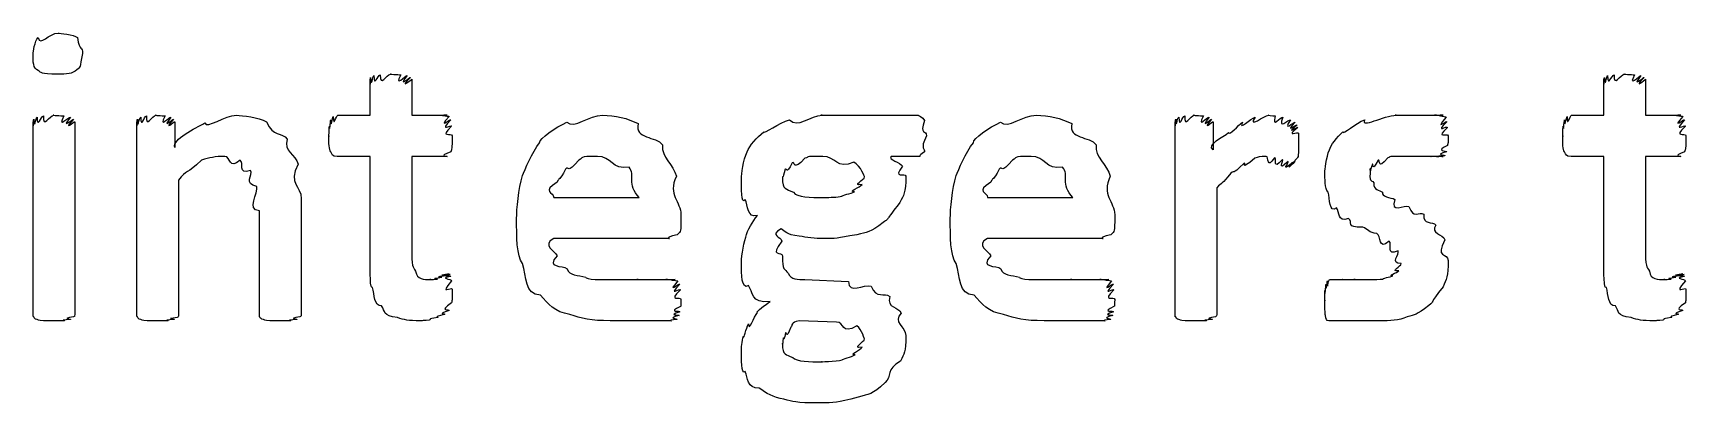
# Model space of a CAD drawing. Header units: millimetres. Extents: x 0 to 216, y 0 to 279.
# Drawn here: x 103.55 to 117.73, y 66.42 to 69.59 of the extents above; entities that cross this region are included whole.
import ezdxf

# ---------------------------------------------------------------- set-up
doc = ezdxf.new("R2010")
doc.units = ezdxf.units.MM
doc.layers.get('0').update_dxf_attribs({"linetype": 'CONTINUOUS'})

msp = doc.modelspace()

# ---------------------------------------------------------------- linework, layer by layer
at = {"color": 0}
for p, q in [((103.973, 69.4147), (103.973, 69.4147)), ((106.44, 68.8855), (106.44, 69.1942)), ((106.798, 69.1942), (106.798, 68.8855)), ((117.028, 68.8855), (117.028, 69.1942)), ((117.387, 69.1942), (117.387, 68.8855)), ((103.548, 67.1766), (103.548, 68.8301)), ((103.907, 68.8301), (103.907, 67.1766)), ((104.439, 67.1766), (104.439, 68.8301)), ((104.764, 68.8301), (104.764, 68.6096)), ((106.164, 68.8855), (106.44, 68.8855)), ((106.798, 68.8855), (107.101, 68.8855)), ((110.608, 68.8855), (111.148, 68.8855)), ((113.349, 67.1766), (113.349, 68.8301)), ((113.675, 68.8301), (113.675, 68.5878)), ((116.753, 68.8855), (117.028, 68.8855)), ((117.387, 68.8855), (117.69, 68.8855)), ((111.215, 68.7091), (111.215, 68.7091)), ((106.44, 68.5327), (106.159, 68.5327)), ((106.44, 67.6395), (106.44, 68.5327)), ((107.101, 68.5327), (106.798, 68.5327)), ((106.798, 68.5327), (106.798, 67.7609)), ((111.154, 68.5327), (110.912, 68.5327)), ((114.408, 68.6484), (114.408, 68.6484)), ((117.028, 68.5327), (116.748, 68.5327)), ((117.028, 67.6395), (117.028, 68.5327)), ((117.69, 68.5327), (117.387, 68.5327)), ((117.387, 68.5327), (117.387, 67.7609)), ((104.797, 68.3288), (104.797, 67.1766)), ((110.685, 68.3563), (110.685, 68.3563)), ((113.707, 68.2625), (113.707, 67.1766)), ((105.85, 68.1687), (105.85, 67.1766)), ((108.017, 68.18), (108.751, 68.18)), ((111.74, 68.18), (112.473, 68.18)), ((105.491, 67.1766), (105.491, 68.0642)), ((109.109, 68.0311), (109.109, 67.9704)), ((112.831, 68.0311), (112.831, 67.9704)), ((109.004, 67.8272), (108.017, 67.8272)), ((112.726, 67.8272), (111.74, 67.8272)), ((115.693, 67.6395), (115.693, 67.6395)), ((107.145, 67.3915), (107.145, 67.3915)), ((110.173, 67.4744), (110.548, 67.4578)), ((117.734, 67.3915), (117.734, 67.3915)), ((110.443, 67.1103), (110.123, 67.1216)), ((110.685, 66.9671), (110.685, 66.9671))]:
    msp.add_line(p, q, dxfattribs=at)
for points in [[(103.548, 69.4147), (103.548, 69.4214), (103.562, 69.5262), (103.592, 69.5523)], [(103.592, 69.5523), (103.61, 69.4725), (103.682, 69.5911), (103.764, 69.5911)], [(103.764, 69.5911), (103.772, 69.5911), (103.899, 69.5773), (103.929, 69.5523)], [(103.929, 69.5523), (103.948, 69.4256), (103.973, 69.4835), (103.973, 69.4147)], [(103.592, 69.2711), (103.548, 69.2848), (103.548, 69.3441), (103.548, 69.4147)], [(103.973, 69.4147), (103.948, 69.2891), (103.957, 69.3014), (103.923, 69.2767)], [(103.758, 69.2383), (103.607, 69.2383), (103.621, 69.2492), (103.592, 69.2711)], [(103.923, 69.2767), (103.886, 69.2383), (103.838, 69.2383), (103.758, 69.2383)], [(106.473, 69.227), (106.475, 69.1169), (106.506, 69.2326), (106.528, 69.2326)], [(106.528, 69.2326), (106.524, 69.1197), (106.583, 69.2383), (106.616, 69.2383)], [(106.616, 69.2383), (106.594, 69.2383), (106.682, 69.2355), (106.704, 69.2326)], [(106.704, 69.2326), (106.641, 69.1169), (106.748, 69.2298), (106.759, 69.227)], [(117.062, 69.227), (117.064, 69.1169), (117.095, 69.2326), (117.117, 69.2326)], [(117.117, 69.2326), (117.113, 69.1197), (117.172, 69.2383), (117.205, 69.2383)], [(117.205, 69.2383), (117.183, 69.2383), (117.271, 69.2355), (117.293, 69.2326)], [(117.293, 69.2326), (117.23, 69.1169), (117.337, 69.2298), (117.348, 69.227)], [(106.44, 69.1942), (106.44, 69.0947), (106.441, 69.2023), (106.445, 69.2108)], [(106.445, 69.2108), (106.451, 69.1085), (106.462, 69.2231), (106.473, 69.227)], [(106.759, 69.227), (106.667, 69.1085), (106.783, 69.2175), (106.787, 69.2108)], [(106.787, 69.2108), (106.678, 69.0947), (106.798, 69.1967), (106.798, 69.1942)], [(117.028, 69.1942), (117.028, 69.0947), (117.03, 69.2023), (117.034, 69.2108)], [(117.034, 69.2108), (117.04, 69.1085), (117.051, 69.2231), (117.062, 69.227)], [(117.348, 69.227), (117.256, 69.1085), (117.372, 69.2175), (117.376, 69.2108)], [(117.376, 69.2108), (117.267, 69.0947), (117.387, 69.1967), (117.387, 69.1942)], [(103.548, 68.8301), (103.548, 68.738), (103.55, 68.8439), (103.554, 68.8523)], [(103.554, 68.8523), (103.56, 68.7532), (103.571, 68.8647), (103.582, 68.8689)], [(103.582, 68.8689), (103.584, 68.7641), (103.615, 68.8799), (103.637, 68.8799)], [(103.637, 68.8799), (103.633, 68.767), (103.692, 68.8855), (103.725, 68.8855)], [(103.725, 68.8855), (103.703, 68.8855), (103.791, 68.8827), (103.813, 68.8799)], [(103.813, 68.8799), (103.75, 68.7641), (103.857, 68.8756), (103.868, 68.8689)], [(103.868, 68.8689), (103.776, 68.7532), (103.892, 68.859), (103.896, 68.8523)], [(103.896, 68.8523), (103.787, 68.738), (103.907, 68.8372), (103.907, 68.8301)], [(104.439, 68.8301), (104.439, 68.738), (104.44, 68.8439), (104.444, 68.8523)], [(104.444, 68.8523), (104.446, 68.7532), (104.457, 68.8647), (104.472, 68.8689)], [(104.472, 68.8689), (104.474, 68.7641), (104.502, 68.8799), (104.521, 68.8799)], [(104.521, 68.8799), (104.516, 68.767), (104.571, 68.8855), (104.604, 68.8855)], [(104.604, 68.8855), (104.578, 68.8855), (104.659, 68.8827), (104.681, 68.8799)], [(104.681, 68.8799), (104.622, 68.7641), (104.72, 68.8756), (104.731, 68.8689)], [(104.731, 68.8689), (104.644, 68.7532), (104.749, 68.859), (104.753, 68.8523)], [(104.753, 68.8523), (104.655, 68.738), (104.764, 68.8372), (104.764, 68.8301)], [(104.764, 68.6096), (104.743, 68.6788), (104.938, 68.7751), (105.023, 68.8192)], [(105.023, 68.8192), (105.034, 68.767), (105.201, 68.8855), (105.293, 68.8855)], [(105.293, 68.8855), (105.345, 68.8855), (105.482, 68.8661), (105.552, 68.8301)], [(105.552, 68.8301), (105.607, 68.694), (105.684, 68.7433), (105.729, 68.6816)], [(106.092, 68.7917), (106.094, 68.7268), (106.099, 68.8315), (106.104, 68.8467)], [(106.104, 68.8467), (106.105, 68.7557), (106.117, 68.8703), (106.125, 68.8742)], [(106.125, 68.8742), (106.123, 68.767), (106.149, 68.8855), (106.164, 68.8855)], [(107.101, 68.8855), (107.005, 68.8855), (107.114, 68.8813), (107.118, 68.8742)], [(107.118, 68.8742), (107.016, 68.7557), (107.13, 68.8605), (107.134, 68.8467)], [(107.134, 68.8467), (107.024, 68.7268), (107.14, 68.8139), (107.14, 68.7917)], [(107.896, 68.6484), (107.892, 68.6869), (108.035, 68.7836), (108.128, 68.8248)], [(108.128, 68.8248), (108.194, 68.767), (108.322, 68.8855), (108.436, 68.8855)], [(108.436, 68.8855), (108.543, 68.8855), (108.654, 68.8605), (108.74, 68.8139)], [(108.74, 68.8139), (108.712, 68.676), (108.894, 68.7091), (108.949, 68.6319)], [(109.82, 68.7419), (109.817, 68.7201), (109.955, 68.8248), (110.041, 68.8467)], [(110.041, 68.8467), (110.108, 68.767), (110.222, 68.8855), (110.322, 68.8855)], [(110.322, 68.8855), (110.262, 68.8855), (110.426, 68.8855), (110.471, 68.8855)], [(110.471, 68.8855), (110.472, 68.8855), (110.564, 68.8855), (110.608, 68.8855)], [(111.148, 68.8855), (111.133, 68.8855), (111.187, 68.8703), (111.198, 68.8414)], [(111.198, 68.8414), (111.155, 68.7091), (111.215, 68.767), (111.215, 68.7091)], [(111.618, 68.6484), (111.614, 68.6869), (111.758, 68.7836), (111.85, 68.8248)], [(111.85, 68.8248), (111.916, 68.767), (112.044, 68.8855), (112.159, 68.8855)], [(112.159, 68.8855), (112.264, 68.8855), (112.376, 68.8605), (112.462, 68.8139)], [(112.462, 68.8139), (112.434, 68.676), (112.616, 68.7091), (112.671, 68.6319)], [(113.349, 68.8301), (113.349, 68.738), (113.351, 68.8439), (113.355, 68.8523)], [(113.355, 68.8523), (113.356, 68.7532), (113.367, 68.8647), (113.382, 68.8689)], [(113.382, 68.8689), (113.385, 68.7641), (113.412, 68.8799), (113.432, 68.8799)], [(113.432, 68.8799), (113.426, 68.767), (113.482, 68.8855), (113.514, 68.8855)], [(113.514, 68.8855), (113.488, 68.8855), (113.57, 68.8827), (113.592, 68.8799)], [(113.592, 68.8799), (113.532, 68.7641), (113.63, 68.8756), (113.641, 68.8689)], [(113.641, 68.8689), (113.555, 68.7532), (113.659, 68.859), (113.663, 68.8523)], [(113.663, 68.8523), (113.566, 68.738), (113.675, 68.8372), (113.675, 68.8301)], [(113.807, 68.7366), (113.815, 68.7049), (113.891, 68.8026), (113.928, 68.8248)], [(113.928, 68.8248), (113.889, 68.749), (114.001, 68.8605), (114.038, 68.8689)], [(114.038, 68.8689), (113.967, 68.767), (114.117, 68.8855), (114.154, 68.8855)], [(114.154, 68.8855), (114.135, 68.8855), (114.187, 68.8827), (114.209, 68.8799)], [(114.209, 68.8799), (114.179, 68.7641), (114.253, 68.8756), (114.275, 68.8689)], [(114.275, 68.8689), (114.227, 68.749), (114.322, 68.8538), (114.341, 68.8467)], [(114.341, 68.8467), (114.264, 68.7338), (114.372, 68.8315), (114.38, 68.8248)], [(114.38, 68.8248), (114.278, 68.7201), (114.392, 68.8097), (114.396, 68.8026)], [(114.396, 68.8026), (114.286, 68.7091), (114.402, 68.7917), (114.402, 68.7807)], [(114.789, 68.7419), (114.789, 68.7158), (114.902, 68.8206), (114.977, 68.8467)], [(114.977, 68.8467), (114.94, 68.767), (115.143, 68.8855), (115.247, 68.8855)], [(115.247, 68.8855), (115.204, 68.8855), (115.335, 68.8855), (115.379, 68.8855)], [(115.379, 68.8855), (115.409, 68.8855), (115.463, 68.8855), (115.5, 68.8855)], [(115.5, 68.8855), (115.484, 68.8855), (115.568, 68.8855), (115.594, 68.8855)], [(115.594, 68.8855), (115.535, 68.8855), (115.638, 68.8855), (115.649, 68.8855)], [(115.649, 68.8855), (115.561, 68.8855), (115.673, 68.8799), (115.677, 68.8689)], [(115.677, 68.8689), (115.568, 68.7447), (115.682, 68.8439), (115.682, 68.8301)], [(115.682, 68.8301), (115.572, 68.7201), (115.688, 68.8026), (115.688, 68.7807)], [(116.681, 68.7917), (116.683, 68.7268), (116.688, 68.8315), (116.692, 68.8467)], [(116.692, 68.8467), (116.694, 68.7557), (116.706, 68.8703), (116.714, 68.8742)], [(116.714, 68.8742), (116.712, 68.767), (116.738, 68.8855), (116.753, 68.8855)], [(117.69, 68.8855), (117.594, 68.8855), (117.703, 68.8813), (117.706, 68.8742)], [(117.706, 68.8742), (117.604, 68.7557), (117.719, 68.8605), (117.723, 68.8467)], [(117.723, 68.8467), (117.613, 68.7268), (117.729, 68.8139), (117.729, 68.7917)], [(105.729, 68.6816), (105.695, 68.5726), (105.803, 68.5504), (105.822, 68.4664)], [(106.087, 68.7091), (106.087, 68.6827), (106.088, 68.7698), (106.092, 68.7917)], [(106.104, 68.5712), (106.087, 68.5878), (106.087, 68.6456), (106.087, 68.7091)], [(107.14, 68.7917), (107.027, 68.6827), (107.145, 68.7419), (107.145, 68.7091)], [(107.145, 68.7091), (107.145, 68.5878), (107.141, 68.6001), (107.134, 68.5712)], [(109.677, 68.5712), (109.696, 68.6276), (109.761, 68.6978), (109.82, 68.7419)], [(111.215, 68.7091), (111.155, 68.5878), (111.209, 68.6001), (111.198, 68.5712)], [(113.675, 68.5878), (113.614, 68.6319), (113.765, 68.6992), (113.807, 68.7366)], [(114.402, 68.7807), (114.289, 68.6869), (114.408, 68.7532), (114.408, 68.731)], [(114.408, 68.731), (114.408, 68.6456), (114.408, 68.6841), (114.408, 68.6484)], [(114.674, 68.5878), (114.686, 68.6276), (114.737, 68.6978), (114.789, 68.7419)], [(115.688, 68.7807), (115.575, 68.6788), (115.693, 68.738), (115.693, 68.7091)], [(115.693, 68.7091), (115.693, 68.6209), (115.69, 68.6513), (115.688, 68.6262)], [(116.676, 68.7091), (116.676, 68.6827), (116.677, 68.7698), (116.681, 68.7917)], [(116.692, 68.5712), (116.676, 68.5878), (116.676, 68.6456), (116.676, 68.7091)], [(117.729, 68.7917), (117.615, 68.6827), (117.734, 68.7419), (117.734, 68.7091)], [(117.734, 68.7091), (117.734, 68.5878), (117.73, 68.6001), (117.723, 68.5712)], [(105.194, 68.5327), (105.111, 68.5327), (105.062, 68.5214), (104.995, 68.4996)], [(105.326, 68.4996), (105.228, 68.4142), (105.245, 68.5327), (105.194, 68.5327)], [(106.159, 68.5327), (106.112, 68.5327), (106.117, 68.5451), (106.104, 68.5712)], [(107.134, 68.5712), (107.013, 68.5327), (107.115, 68.5327), (107.101, 68.5327)], [(107.748, 68.3673), (107.767, 68.4142), (107.833, 68.5712), (107.896, 68.6484)], [(108.392, 68.5327), (108.219, 68.5327), (108.279, 68.5214), (108.233, 68.4996)], [(108.663, 68.4389), (108.516, 68.4142), (108.514, 68.5327), (108.392, 68.5327)], [(108.949, 68.6319), (108.94, 68.5214), (109.044, 68.4636), (109.07, 68.3616)], [(109.627, 68.345), (109.627, 68.374), (109.644, 68.5052), (109.677, 68.5712)], [(110.327, 68.5327), (110.152, 68.5327), (110.217, 68.5271), (110.173, 68.5161)], [(110.592, 68.483), (110.443, 68.4142), (110.44, 68.5327), (110.327, 68.5327)], [(110.912, 68.5327), (110.884, 68.5063), (110.991, 68.4788), (111.011, 68.4498)], [(111.198, 68.5712), (111.133, 68.5327), (111.172, 68.5327), (111.154, 68.5327)], [(111.47, 68.3673), (111.489, 68.4142), (111.555, 68.5712), (111.618, 68.6484)], [(112.115, 68.5327), (111.941, 68.5327), (112.001, 68.5214), (111.955, 68.4996)], [(112.384, 68.4389), (112.238, 68.4142), (112.236, 68.5327), (112.115, 68.5327)], [(112.671, 68.6319), (112.661, 68.5214), (112.766, 68.4636), (112.793, 68.3616)], [(114.132, 68.5327), (114.072, 68.5327), (114.066, 68.5271), (114.033, 68.5161)], [(114.204, 68.5214), (114.132, 68.4142), (114.157, 68.5327), (114.132, 68.5327)], [(114.27, 68.5052), (114.179, 68.4029), (114.228, 68.5176), (114.204, 68.5214)], [(114.408, 68.5655), (114.408, 68.5327), (114.403, 68.5271), (114.396, 68.5161)], [(114.408, 68.6484), (114.408, 68.5768), (114.408, 68.5878), (114.408, 68.5655)], [(114.635, 68.4057), (114.635, 68.3962), (114.647, 68.5327), (114.674, 68.5878)], [(115.175, 68.5214), (115.079, 68.4029), (115.115, 68.5105), (115.092, 68.4996)], [(115.296, 68.5327), (115.149, 68.5327), (115.211, 68.5285), (115.175, 68.5214)], [(115.434, 68.5327), (115.363, 68.5327), (115.347, 68.5327), (115.296, 68.5327)], [(115.539, 68.5327), (115.442, 68.5327), (115.474, 68.5327), (115.434, 68.5327)], [(115.611, 68.5327), (115.502, 68.5327), (115.568, 68.5327), (115.539, 68.5327)], [(115.649, 68.5327), (115.539, 68.5327), (115.629, 68.5327), (115.611, 68.5327)], [(115.666, 68.538), (115.553, 68.5327), (115.656, 68.5327), (115.649, 68.5327)], [(115.682, 68.5712), (115.564, 68.5437), (115.673, 68.5451), (115.666, 68.538)], [(115.688, 68.6262), (115.572, 68.5726), (115.685, 68.5849), (115.682, 68.5712)], [(116.748, 68.5327), (116.701, 68.5327), (116.706, 68.5451), (116.692, 68.5712)], [(117.723, 68.5712), (117.602, 68.5327), (117.704, 68.5327), (117.69, 68.5327)], [(104.995, 68.4996), (104.865, 68.374), (104.866, 68.4237), (104.797, 68.3288)], [(105.415, 68.4114), (105.301, 68.374), (105.362, 68.4802), (105.326, 68.4996)], [(105.47, 68.2734), (105.35, 68.2971), (105.439, 68.374), (105.415, 68.4114)], [(105.822, 68.4664), (105.731, 68.29), (105.85, 68.2858), (105.85, 68.1687)], [(108.117, 68.4223), (108.064, 68.3122), (108.063, 68.3563), (108.045, 68.3122)], [(108.233, 68.4996), (108.128, 68.374), (108.15, 68.4555), (108.117, 68.4223)], [(108.751, 68.18), (108.638, 68.29), (108.724, 68.3754), (108.663, 68.4389)], [(110.002, 68.4223), (109.98, 68.3189), (109.98, 68.3754), (109.98, 68.3507)], [(110.062, 68.4773), (110.009, 68.363), (110.016, 68.4445), (110.002, 68.4223)], [(110.173, 68.5161), (110.064, 68.3962), (110.091, 68.4953), (110.062, 68.4773)], [(110.685, 68.3563), (110.685, 68.3521), (110.654, 68.4526), (110.592, 68.483)], [(111.011, 68.4498), (110.92, 68.3341), (111.038, 68.3948), (111.038, 68.3616)], [(111.839, 68.4223), (111.786, 68.3122), (111.785, 68.3563), (111.767, 68.3122)], [(111.955, 68.4996), (111.85, 68.374), (111.872, 68.4555), (111.839, 68.4223)], [(112.473, 68.18), (112.36, 68.29), (112.447, 68.3754), (112.384, 68.4389)], [(113.829, 68.3891), (113.749, 68.2858), (113.751, 68.3137), (113.707, 68.2625)], [(113.939, 68.472), (113.826, 68.3563), (113.869, 68.4251), (113.829, 68.3891)], [(114.033, 68.5161), (113.892, 68.3962), (113.972, 68.4939), (113.939, 68.472)], [(114.319, 68.4886), (114.216, 68.392), (114.288, 68.501), (114.27, 68.5052)], [(114.358, 68.483), (114.245, 68.381), (114.333, 68.4844), (114.319, 68.4886)], [(114.38, 68.4886), (114.267, 68.381), (114.369, 68.483), (114.358, 68.483)], [(114.396, 68.5161), (114.278, 68.392), (114.387, 68.4953), (114.38, 68.4886)], [(114.662, 68.224), (114.635, 68.2597), (114.635, 68.3355), (114.635, 68.4057)], [(115.043, 68.4664), (115.013, 68.3588), (115.026, 68.4417), (115.026, 68.428)], [(115.026, 68.428), (115.013, 68.2971), (115.034, 68.3398), (115.054, 68.3066)], [(115.092, 68.4996), (115.034, 68.3853), (115.054, 68.4802), (115.043, 68.4664)], [(105.491, 68.0642), (105.376, 68.0724), (105.483, 68.2212), (105.47, 68.2734)], [(107.698, 67.9979), (107.698, 68.0766), (107.714, 68.2569), (107.748, 68.3673)], [(108.045, 68.3122), (107.91, 68.2265), (108.017, 68.2265), (108.017, 68.18)], [(109.07, 68.3616), (108.99, 68.1976), (109.109, 68.1482), (109.109, 68.0311)], [(109.66, 68.1634), (109.627, 68.1027), (109.627, 68.2748), (109.627, 68.345)], [(109.98, 68.3507), (109.98, 68.2417), (110.01, 68.2569), (110.074, 68.224)], [(110.597, 68.2293), (110.538, 68.2308), (110.648, 68.2681), (110.663, 68.29)], [(110.663, 68.29), (110.567, 68.2748), (110.685, 68.3341), (110.685, 68.3563)], [(111.038, 68.3616), (111.038, 68.2156), (111.022, 68.2018), (110.988, 68.1359)], [(111.42, 67.9979), (111.42, 68.0766), (111.437, 68.2569), (111.47, 68.3673)], [(111.767, 68.3122), (111.632, 68.2265), (111.74, 68.2265), (111.74, 68.18)], [(112.793, 68.3616), (112.713, 68.1976), (112.831, 68.1482), (112.831, 68.0311)], [(115.054, 68.3066), (115.054, 68.235), (115.101, 68.2487), (115.131, 68.224)], [(109.765, 68.0254), (109.674, 67.9993), (109.685, 68.1108), (109.66, 68.1634)], [(110.074, 68.224), (110.104, 68.18), (110.222, 68.18), (110.333, 68.18)], [(110.333, 68.18), (110.395, 68.18), (110.448, 68.1824), (110.492, 68.1909)], [(110.492, 68.1909), (110.483, 68.1976), (110.571, 68.2142), (110.597, 68.2293)], [(110.988, 68.1359), (110.853, 67.9662), (110.907, 68.0117), (110.845, 67.9648)], [(114.734, 68.0918), (114.671, 68.0392), (114.68, 68.1715), (114.662, 68.224)], [(115.131, 68.224), (115.116, 68.1867), (115.199, 68.1814), (115.236, 68.1634)], [(115.236, 68.1634), (115.193, 68.0325), (115.316, 68.1246), (115.357, 68.1027)], [(115.357, 68.1027), (115.395, 67.9923), (115.442, 68.0614), (115.484, 68.0364)], [(107.748, 67.612), (107.698, 67.6755), (107.698, 67.8505), (107.698, 67.9979)], [(109.109, 67.9704), (109.109, 67.8713), (109.098, 67.8822), (109.076, 67.86)], [(109.666, 67.8381), (109.678, 67.9041), (109.723, 67.9704), (109.765, 68.0254)], [(110.845, 67.9648), (110.73, 67.8737), (110.707, 67.885), (110.619, 67.86)], [(111.47, 67.612), (111.42, 67.6755), (111.42, 67.8505), (111.42, 67.9979)], [(112.831, 67.9704), (112.831, 67.8713), (112.82, 67.8822), (112.798, 67.86)], [(114.839, 67.9979), (114.734, 67.9662), (114.767, 68.0544), (114.734, 68.0918)], [(114.96, 67.9263), (114.811, 67.9154), (114.879, 67.9718), (114.839, 67.9979)], [(115.484, 68.0364), (115.475, 67.9401), (115.558, 67.9785), (115.588, 67.9429)], [(108.017, 67.8272), (107.91, 67.7718), (108.026, 67.7224), (108.045, 67.6783)], [(109.076, 67.86), (108.946, 67.8272), (109.029, 67.8272), (109.004, 67.8272)], [(109.627, 67.601), (109.627, 67.6465), (109.639, 67.7679), (109.666, 67.8381)], [(109.969, 67.9097), (109.859, 67.8519), (109.974, 67.8448), (109.974, 67.8049)], [(110.123, 67.849), (110.009, 67.86), (110.005, 67.8879), (109.969, 67.9097)], [(110.333, 67.8272), (110.258, 67.8272), (110.189, 67.8339), (110.123, 67.849)], [(110.619, 67.86), (110.439, 67.8272), (110.439, 67.8272), (110.333, 67.8272)], [(111.74, 67.8272), (111.632, 67.7718), (111.748, 67.7224), (111.767, 67.6783)], [(112.798, 67.86), (112.668, 67.8272), (112.751, 67.8272), (112.726, 67.8272)], [(115.081, 67.8713), (115.013, 67.8737), (115.004, 67.9069), (114.96, 67.9263)], [(115.186, 67.8049), (115.09, 67.7196), (115.121, 67.8519), (115.081, 67.8713)], [(115.588, 67.9429), (115.539, 67.8713), (115.646, 67.867), (115.666, 67.8159)], [(115.666, 67.8159), (115.575, 67.6533), (115.693, 67.7086), (115.693, 67.6395)], [(106.798, 67.7609), (106.795, 67.5693), (106.809, 67.5929), (106.831, 67.546)], [(108.045, 67.6783), (107.947, 67.5693), (108.092, 67.601), (108.133, 67.5679)], [(109.974, 67.8049), (109.861, 67.6575), (109.98, 67.7252), (109.98, 67.6783)], [(109.98, 67.6783), (109.98, 67.5513), (109.996, 67.5693), (110.03, 67.5294)], [(111.767, 67.6783), (111.669, 67.5693), (111.814, 67.601), (111.855, 67.5679)], [(115.263, 67.7224), (115.153, 67.6727), (115.219, 67.7831), (115.186, 67.8049)], [(115.291, 67.612), (115.189, 67.6092), (115.281, 67.6921), (115.263, 67.7224)], [(117.387, 67.7609), (117.384, 67.5693), (117.398, 67.5929), (117.42, 67.546)], [(106.462, 67.4081), (106.44, 67.3777), (106.44, 67.5513), (106.44, 67.6395)], [(106.831, 67.546), (106.843, 67.4744), (106.9, 67.4744), (106.963, 67.4744)], [(107.902, 67.3421), (107.767, 67.3421), (107.783, 67.5047), (107.748, 67.612)], [(108.133, 67.5679), (108.146, 67.5072), (108.227, 67.5143), (108.293, 67.4963)], [(109.688, 67.4247), (109.627, 67.3777), (109.627, 67.5375), (109.627, 67.601)], [(110.03, 67.5294), (110.049, 67.4744), (110.114, 67.4744), (110.173, 67.4744)], [(111.624, 67.3421), (111.489, 67.3421), (111.505, 67.5047), (111.47, 67.612)], [(111.855, 67.5679), (111.868, 67.5072), (111.949, 67.5143), (112.015, 67.4963)], [(115.219, 67.5072), (115.164, 67.5072), (115.258, 67.5322), (115.269, 67.5513)], [(115.269, 67.5513), (115.189, 67.5432), (115.291, 67.5901), (115.291, 67.612)], [(115.693, 67.6395), (115.693, 67.4991), (115.678, 67.4797), (115.649, 67.4137)], [(117.051, 67.4081), (117.028, 67.3777), (117.028, 67.5513), (117.028, 67.6395)], [(117.42, 67.546), (117.432, 67.4744), (117.489, 67.4744), (117.552, 67.4744)], [(106.539, 67.2483), (106.473, 67.2497), (106.48, 67.3446), (106.462, 67.4081)], [(106.963, 67.4744), (106.928, 67.4744), (107.003, 67.4758), (107.018, 67.4797)], [(107.018, 67.4797), (106.958, 67.4853), (107.046, 67.492), (107.057, 67.4963)], [(107.057, 67.4963), (106.983, 67.4963), (107.082, 67.5086), (107.09, 67.5128)], [(107.09, 67.5128), (107.002, 67.5072), (107.109, 67.5238), (107.118, 67.5238)], [(107.118, 67.5238), (107.013, 67.5072), (107.125, 67.521), (107.129, 67.5185)], [(107.129, 67.5185), (107.02, 67.5033), (107.134, 67.5128), (107.134, 67.5019)], [(107.134, 67.5019), (107.024, 67.4853), (107.14, 67.4811), (107.14, 67.4631)], [(107.14, 67.4631), (107.027, 67.3308), (107.145, 67.4204), (107.145, 67.3915)], [(107.145, 67.3915), (107.145, 67.2539), (107.142, 67.3047), (107.14, 67.2758)], [(108.293, 67.4963), (108.278, 67.4744), (108.439, 67.4744), (108.536, 67.4744)], [(108.536, 67.4744), (108.569, 67.4744), (108.68, 67.4744), (108.74, 67.4744)], [(108.74, 67.4744), (108.686, 67.4744), (108.847, 67.4744), (108.888, 67.4744)], [(108.888, 67.4744), (108.888, 67.4744), (108.967, 67.4744), (108.993, 67.4744)], [(108.993, 67.4744), (108.943, 67.4744), (109.044, 67.4744), (109.059, 67.4744)], [(109.059, 67.4744), (108.968, 67.4744), (109.077, 67.4702), (109.081, 67.4631)], [(109.081, 67.4631), (108.979, 67.3446), (109.094, 67.4494), (109.098, 67.4356)], [(109.098, 67.4356), (108.988, 67.3199), (109.104, 67.4081), (109.104, 67.3862)], [(109.104, 67.3862), (108.99, 67.2758), (109.109, 67.3365), (109.109, 67.3033)], [(109.875, 67.2867), (109.707, 67.2677), (109.728, 67.3696), (109.688, 67.4247)], [(110.548, 67.4578), (110.545, 67.3421), (110.681, 67.4412), (110.74, 67.419)], [(110.74, 67.419), (110.785, 67.3005), (110.856, 67.371), (110.9, 67.3308)], [(112.015, 67.4963), (112, 67.4744), (112.161, 67.4744), (112.258, 67.4744)], [(112.258, 67.4744), (112.291, 67.4744), (112.402, 67.4744), (112.462, 67.4744)], [(112.462, 67.4744), (112.408, 67.4744), (112.569, 67.4744), (112.611, 67.4744)], [(112.611, 67.4744), (112.611, 67.4744), (112.689, 67.4744), (112.715, 67.4744)], [(112.715, 67.4744), (112.666, 67.4744), (112.766, 67.4744), (112.781, 67.4744)], [(112.781, 67.4744), (112.691, 67.4744), (112.799, 67.4702), (112.804, 67.4631)], [(112.804, 67.4631), (112.702, 67.3446), (112.816, 67.4494), (112.82, 67.4356)], [(112.82, 67.4356), (112.71, 67.3199), (112.825, 67.4081), (112.825, 67.3862)], [(112.825, 67.3862), (112.713, 67.2758), (112.831, 67.3365), (112.831, 67.3033)], [(114.635, 67.3806), (114.638, 67.3156), (114.642, 67.4204), (114.646, 67.4356)], [(114.646, 67.4356), (114.646, 67.3446), (114.653, 67.4592), (114.657, 67.4631)], [(114.657, 67.4631), (114.653, 67.3559), (114.665, 67.4744), (114.674, 67.4744)], [(114.674, 67.4744), (114.671, 67.4744), (114.698, 67.4744), (114.718, 67.4744)], [(114.718, 67.4744), (114.712, 67.4744), (114.763, 67.4744), (114.789, 67.4744)], [(114.789, 67.4744), (114.767, 67.4744), (114.852, 67.4744), (114.894, 67.4744)], [(114.894, 67.4744), (114.847, 67.4744), (114.979, 67.4744), (115.032, 67.4744)], [(115.032, 67.4744), (115.057, 67.4744), (115.106, 67.4758), (115.136, 67.4797)], [(115.136, 67.4797), (115.12, 67.4853), (115.197, 67.4963), (115.219, 67.5072)], [(115.649, 67.4137), (115.52, 67.2539), (115.583, 67.298), (115.528, 67.2539)], [(117.128, 67.2483), (117.062, 67.2497), (117.069, 67.3446), (117.051, 67.4081)], [(117.552, 67.4744), (117.516, 67.4744), (117.592, 67.4758), (117.607, 67.4797)], [(117.607, 67.4797), (117.547, 67.4853), (117.635, 67.492), (117.646, 67.4963)], [(117.646, 67.4963), (117.571, 67.4963), (117.671, 67.5086), (117.679, 67.5128)], [(117.679, 67.5128), (117.591, 67.5072), (117.698, 67.5238), (117.706, 67.5238)], [(117.706, 67.5238), (117.602, 67.5072), (117.713, 67.521), (117.718, 67.5185)], [(117.718, 67.5185), (117.609, 67.5033), (117.723, 67.5128), (117.723, 67.5019)], [(117.723, 67.5019), (117.613, 67.4853), (117.729, 67.4811), (117.729, 67.4631)], [(117.729, 67.4631), (117.615, 67.3308), (117.734, 67.4204), (117.734, 67.3915)], [(117.734, 67.3915), (117.734, 67.2539), (117.731, 67.3047), (117.729, 67.2758)], [(106.677, 67.1491), (106.542, 67.1615), (106.575, 67.2042), (106.539, 67.2483)], [(107.14, 67.2758), (107.02, 67.1946), (107.129, 67.2236), (107.118, 67.2098)], [(108.155, 67.1766), (108.02, 67.1946), (107.971, 67.2677), (107.902, 67.3421)], [(109.104, 67.2426), (108.988, 67.1876), (109.101, 67.2123), (109.098, 67.1985)], [(109.109, 67.3033), (109.109, 67.2207), (109.106, 67.2606), (109.104, 67.2426)], [(109.765, 67.1932), (109.751, 67.2013), (109.834, 67.2564), (109.875, 67.2867)], [(110.9, 67.3308), (110.873, 67.2236), (110.978, 67.2454), (111, 67.1876)], [(111.877, 67.1766), (111.742, 67.1946), (111.693, 67.2677), (111.624, 67.3421)], [(112.825, 67.2426), (112.71, 67.1876), (112.823, 67.2123), (112.82, 67.1985)], [(112.831, 67.3033), (112.831, 67.2207), (112.828, 67.2606), (112.825, 67.2426)], [(114.635, 67.298), (114.635, 67.2715), (114.635, 67.3587), (114.635, 67.3806)], [(114.64, 67.1657), (114.635, 67.1834), (114.635, 67.2426), (114.635, 67.298)], [(115.528, 67.2539), (115.413, 67.1657), (115.413, 67.1766), (115.34, 67.1544)], [(117.265, 67.1491), (117.13, 67.1615), (117.163, 67.2042), (117.128, 67.2483)], [(117.729, 67.2758), (117.609, 67.1946), (117.718, 67.2236), (117.706, 67.2098)], [(103.554, 67.1544), (103.548, 67.1505), (103.548, 67.1682), (103.548, 67.1766)], [(103.582, 67.1326), (103.56, 67.1354), (103.561, 67.1463), (103.554, 67.1544)], [(103.637, 67.1216), (103.584, 67.1241), (103.595, 67.1283), (103.582, 67.1326)], [(103.725, 67.1216), (103.633, 67.1216), (103.662, 67.1216), (103.637, 67.1216)], [(103.813, 67.1216), (103.703, 67.1216), (103.761, 67.1216), (103.725, 67.1216)], [(103.868, 67.1326), (103.75, 67.1241), (103.838, 67.1241), (103.813, 67.1216)], [(103.896, 67.1544), (103.776, 67.1354), (103.882, 67.1393), (103.868, 67.1326)], [(103.907, 67.1766), (103.904, 67.1505), (103.903, 67.1615), (103.896, 67.1544)], [(104.444, 67.1544), (104.439, 67.1505), (104.439, 67.1682), (104.439, 67.1766)], [(104.472, 67.1326), (104.45, 67.1354), (104.451, 67.1463), (104.444, 67.1544)], [(104.527, 67.1216), (104.474, 67.1241), (104.486, 67.1283), (104.472, 67.1326)], [(104.615, 67.1216), (104.523, 67.1216), (104.552, 67.1216), (104.527, 67.1216)], [(104.703, 67.1216), (104.593, 67.1216), (104.651, 67.1216), (104.615, 67.1216)], [(104.758, 67.1326), (104.64, 67.1241), (104.728, 67.1241), (104.703, 67.1216)], [(104.786, 67.1491), (104.666, 67.1354), (104.772, 67.1393), (104.758, 67.1326)], [(104.797, 67.1766), (104.794, 67.1463), (104.793, 67.1558), (104.786, 67.1491)], [(105.497, 67.1491), (105.493, 67.1463), (105.491, 67.1657), (105.491, 67.1766)], [(105.525, 67.1326), (105.504, 67.1354), (105.504, 67.1449), (105.497, 67.1491)], [(105.58, 67.1216), (105.53, 67.1241), (105.538, 67.1283), (105.525, 67.1326)], [(105.674, 67.1216), (105.577, 67.1216), (105.605, 67.1216), (105.58, 67.1216)], [(105.756, 67.1216), (105.647, 67.1216), (105.707, 67.1216), (105.674, 67.1216)], [(105.811, 67.1326), (105.695, 67.1241), (105.781, 67.1241), (105.756, 67.1216)], [(105.839, 67.1544), (105.72, 67.1354), (105.825, 67.1393), (105.811, 67.1326)], [(105.85, 67.1766), (105.85, 67.1505), (105.846, 67.1615), (105.839, 67.1544)], [(106.87, 67.1216), (106.77, 67.1216), (106.732, 67.1297), (106.677, 67.1491)], [(106.947, 67.1269), (106.87, 67.1216), (106.894, 67.1216), (106.87, 67.1216)], [(107.018, 67.1491), (106.921, 67.1326), (106.972, 67.134), (106.947, 67.1269)], [(107.079, 67.1766), (106.965, 67.1463), (107.041, 67.1558), (107.018, 67.1491)], [(107.118, 67.2098), (107.002, 67.1682), (107.097, 67.1876), (107.079, 67.1766)], [(108.502, 67.1216), (108.337, 67.1216), (108.254, 67.1393), (108.155, 67.1766)], [(108.718, 67.1216), (108.547, 67.1216), (108.58, 67.1216), (108.502, 67.1216)], [(108.894, 67.1216), (108.796, 67.1216), (108.784, 67.1216), (108.718, 67.1216)], [(109.021, 67.1216), (108.899, 67.1216), (108.945, 67.1216), (108.894, 67.1216)], [(109.076, 67.1326), (108.966, 67.1216), (109.054, 67.1216), (109.021, 67.1216)], [(109.092, 67.1657), (108.977, 67.1393), (109.083, 67.1435), (109.076, 67.1326)], [(109.098, 67.1985), (108.984, 67.1615), (109.095, 67.1766), (109.092, 67.1657)], [(109.688, 67.0941), (109.689, 67.0197), (109.735, 67.1601), (109.765, 67.1932)], [(110.123, 67.1216), (110.046, 67.1036), (110.069, 67.0856), (110.051, 67.0662)], [(110.619, 67.0775), (110.479, 66.9974), (110.516, 67.1103), (110.443, 67.1103)], [(111, 67.1876), (110.92, 67.1103), (111.038, 67.0691), (111.038, 66.9946)], [(112.225, 67.1216), (112.059, 67.1216), (111.977, 67.1393), (111.877, 67.1766)], [(112.44, 67.1216), (112.269, 67.1216), (112.302, 67.1216), (112.225, 67.1216)], [(112.616, 67.1216), (112.518, 67.1216), (112.506, 67.1216), (112.44, 67.1216)], [(112.743, 67.1216), (112.621, 67.1216), (112.667, 67.1216), (112.616, 67.1216)], [(112.798, 67.1326), (112.688, 67.1216), (112.776, 67.1216), (112.743, 67.1216)], [(112.814, 67.1657), (112.699, 67.1393), (112.805, 67.1435), (112.798, 67.1326)], [(112.82, 67.1985), (112.705, 67.1615), (112.817, 67.1766), (112.814, 67.1657)], [(113.355, 67.1544), (113.349, 67.1505), (113.349, 67.1682), (113.349, 67.1766)], [(113.382, 67.1326), (113.36, 67.1354), (113.362, 67.1463), (113.355, 67.1544)], [(113.437, 67.1216), (113.385, 67.1241), (113.396, 67.1283), (113.382, 67.1326)], [(113.526, 67.1216), (113.433, 67.1216), (113.462, 67.1216), (113.437, 67.1216)], [(113.614, 67.1216), (113.503, 67.1216), (113.561, 67.1216), (113.526, 67.1216)], [(113.669, 67.1326), (113.55, 67.1241), (113.639, 67.1241), (113.614, 67.1216)], [(113.696, 67.1544), (113.576, 67.1354), (113.683, 67.1393), (113.669, 67.1326)], [(113.707, 67.1766), (113.705, 67.1505), (113.703, 67.1615), (113.696, 67.1544)], [(114.668, 67.1216), (114.646, 67.1216), (114.647, 67.1354), (114.64, 67.1657)], [(114.729, 67.1216), (114.671, 67.1216), (114.682, 67.1216), (114.668, 67.1216)], [(114.822, 67.1216), (114.723, 67.1216), (114.753, 67.1216), (114.729, 67.1216)], [(114.954, 67.1216), (114.8, 67.1216), (114.862, 67.1216), (114.822, 67.1216)], [(115.109, 67.1216), (115.013, 67.1216), (115.001, 67.1216), (114.954, 67.1216)], [(115.34, 67.1544), (115.27, 67.1216), (115.193, 67.1216), (115.109, 67.1216)], [(117.458, 67.1216), (117.359, 67.1216), (117.321, 67.1297), (117.265, 67.1491)], [(117.536, 67.1269), (117.458, 67.1216), (117.483, 67.1216), (117.458, 67.1216)], [(117.607, 67.1491), (117.51, 67.1326), (117.56, 67.134), (117.536, 67.1269)], [(117.668, 67.1766), (117.554, 67.1463), (117.63, 67.1558), (117.607, 67.1491)], [(117.706, 67.2098), (117.591, 67.1682), (117.686, 67.1876), (117.668, 67.1766)], [(109.627, 66.868), (109.627, 66.8761), (109.633, 66.9491), (109.644, 66.9893)], [(109.644, 66.9893), (109.649, 66.9533), (109.668, 67.0609), (109.688, 67.0941)], [(109.986, 66.9727), (109.98, 66.8874), (109.98, 66.9382), (109.98, 66.923)], [(110.007, 67.0168), (109.987, 66.9202), (109.988, 66.9879), (109.986, 66.9727)], [(110.051, 67.0662), (110.009, 66.9491), (110.018, 67.032), (110.007, 67.0168)], [(110.663, 66.8955), (110.567, 66.8761), (110.685, 66.9424), (110.685, 66.9671)], [(110.685, 66.9671), (110.685, 66.9491), (110.663, 67.0525), (110.619, 67.0775)], [(111.038, 66.9946), (111.038, 66.8433), (111.023, 66.8443), (110.994, 66.7741)], [(109.66, 66.6859), (109.627, 66.6517), (109.627, 66.8016), (109.627, 66.868)], [(109.98, 66.923), (109.98, 66.8211), (110.009, 66.8334), (110.068, 66.8073)], [(110.492, 66.7854), (110.487, 66.7907), (110.576, 66.8115), (110.603, 66.8295)], [(110.603, 66.8295), (110.542, 66.8281), (110.652, 66.8708), (110.663, 66.8955)], [(109.781, 66.5427), (109.674, 66.5413), (109.685, 66.6309), (109.66, 66.6859)], [(110.068, 66.8073), (110.101, 66.7688), (110.214, 66.7688), (110.322, 66.7688)], [(110.322, 66.7688), (110.278, 66.7688), (110.448, 66.7741), (110.492, 66.7854)], [(110.994, 66.7741), (110.862, 66.7025), (110.92, 66.6447), (110.862, 66.5925)], [(109.991, 66.4489), (109.903, 66.4602), (109.837, 66.5028), (109.781, 66.5427)], [(110.862, 66.5925), (110.743, 66.4792), (110.725, 66.4958), (110.63, 66.4655)], [(110.305, 66.4161), (110.075, 66.4161), (110.079, 66.427), (109.991, 66.4489)], [(110.63, 66.4655), (110.439, 66.4161), (110.429, 66.4161), (110.305, 66.4161)]]:
    msp.add_open_spline(points, degree=3, dxfattribs=at)

doc.saveas('drawing.dxf')
